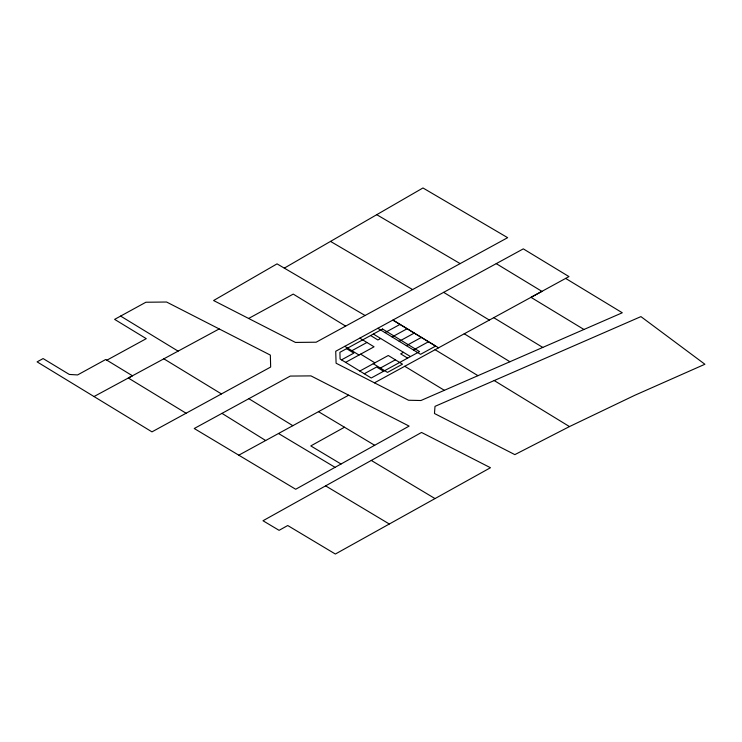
<?xml version="1.0" encoding="UTF-8"?>
<svg xmlns="http://www.w3.org/2000/svg" width="742" height="742" viewBox="0 0 742 742"><rect width="100%" height="100%" fill="white"/><g stroke="black" fill="none" stroke-linecap="round" stroke-linejoin="round"><path stroke-width="1.11" d="M284.307 268.122L422.968 187.967L507.649 237.672L316.157 342.21L295.455 342.433L213.594 300.529L277.044 263.864L365.083 315.498M335.059 467.33L295.696 489.256L194.237 428.514L290.28 376.073L310.972 375.888L409.111 426.103L335.059 467.33L278.5 433.495M325.608 485.871L421.53 432.456L490.462 467.729L335.356 554.033L287.729 525.522L279.094 530.335L262.993 520.745L325.608 485.871L389.29 523.991M344.492 427.216L310.796 445.923L341.023 464.019M186.103 413.238L128.32 378.021L132.456 375.786L105.726 359.499L77.595 374.933L69.303 374.441L43.11 358.572L37.1 361.864L151.971 431.863L270.663 367.049L270.348 355.103L166.579 302.022L145.877 302.244L114.62 319.375L146.267 338.658L106.857 360.195M248.626 318.466L293.238 294.101L345.642 326.109M351.903 350.688L366.938 342.479M384.977 332.62L400.012 324.412M341.505 359.861L353.851 353.118L346.57 348.675M380.646 338.473L377.901 339.975L370.62 335.532M345.605 362.365L374.051 346.811L359.824 338.139M392.091 336.961L407.126 328.743M399.205 341.301L414.24 333.084M359.833 371.046L388.279 355.501L402.507 364.174L387.482 372.391L373.254 363.71M406.319 345.642L421.354 337.425M364.276 373.745L376.621 367.002L383.586 371.26M403.472 352.329L400.671 353.86L407.636 358.117M380.368 368.051L395.393 359.833M413.433 349.983L428.468 341.765M238.785 455.189L348.684 395.189M374.45 382.835L568.975 276.59L523.305 248.867L335.727 351.272L336.089 363.218L408.536 400.244L420.946 400.513L622.288 312.772L565.636 278.408M94.011 396.543L219.187 328.938M569.476 426.576L514.846 454.623L434.469 413.507L434.998 406.366L640.921 316.611L704.9 364.257L634.744 395.31L569.476 426.576L494.209 380.553M376.75 214.688L460.142 263.605M330.524 241.4L412.598 289.565M318.494 411.671L374.664 445.283M371.288 460.439L434.97 498.55M496.25 263.642L541.929 291.365L530.975 297.338L583.954 329.485M493.718 317.669L542.782 347.423M443.66 292.357L489.321 320.071M438.578 347.794L392.898 320.071L435.582 346.106L420.547 354.324L377.863 328.279M435.081 349.695L477.959 375.665M373.347 334.039L410.456 356.568M404.724 366.27L444.365 390.311M360.64 354.147L374.868 362.829M344.789 346.347L359.017 355.028M120.621 316.083L178.099 351.133M163.852 358.822L221.441 393.928M464.232 333.77L509.921 361.744M248.848 398.695L292.83 425.685M221.979 413.368L265.664 440.516M382.547 329.012L339.901 352.32L340.096 359.007L371.241 378.003L419.564 351.597L382.547 329.012"/></g></svg>
